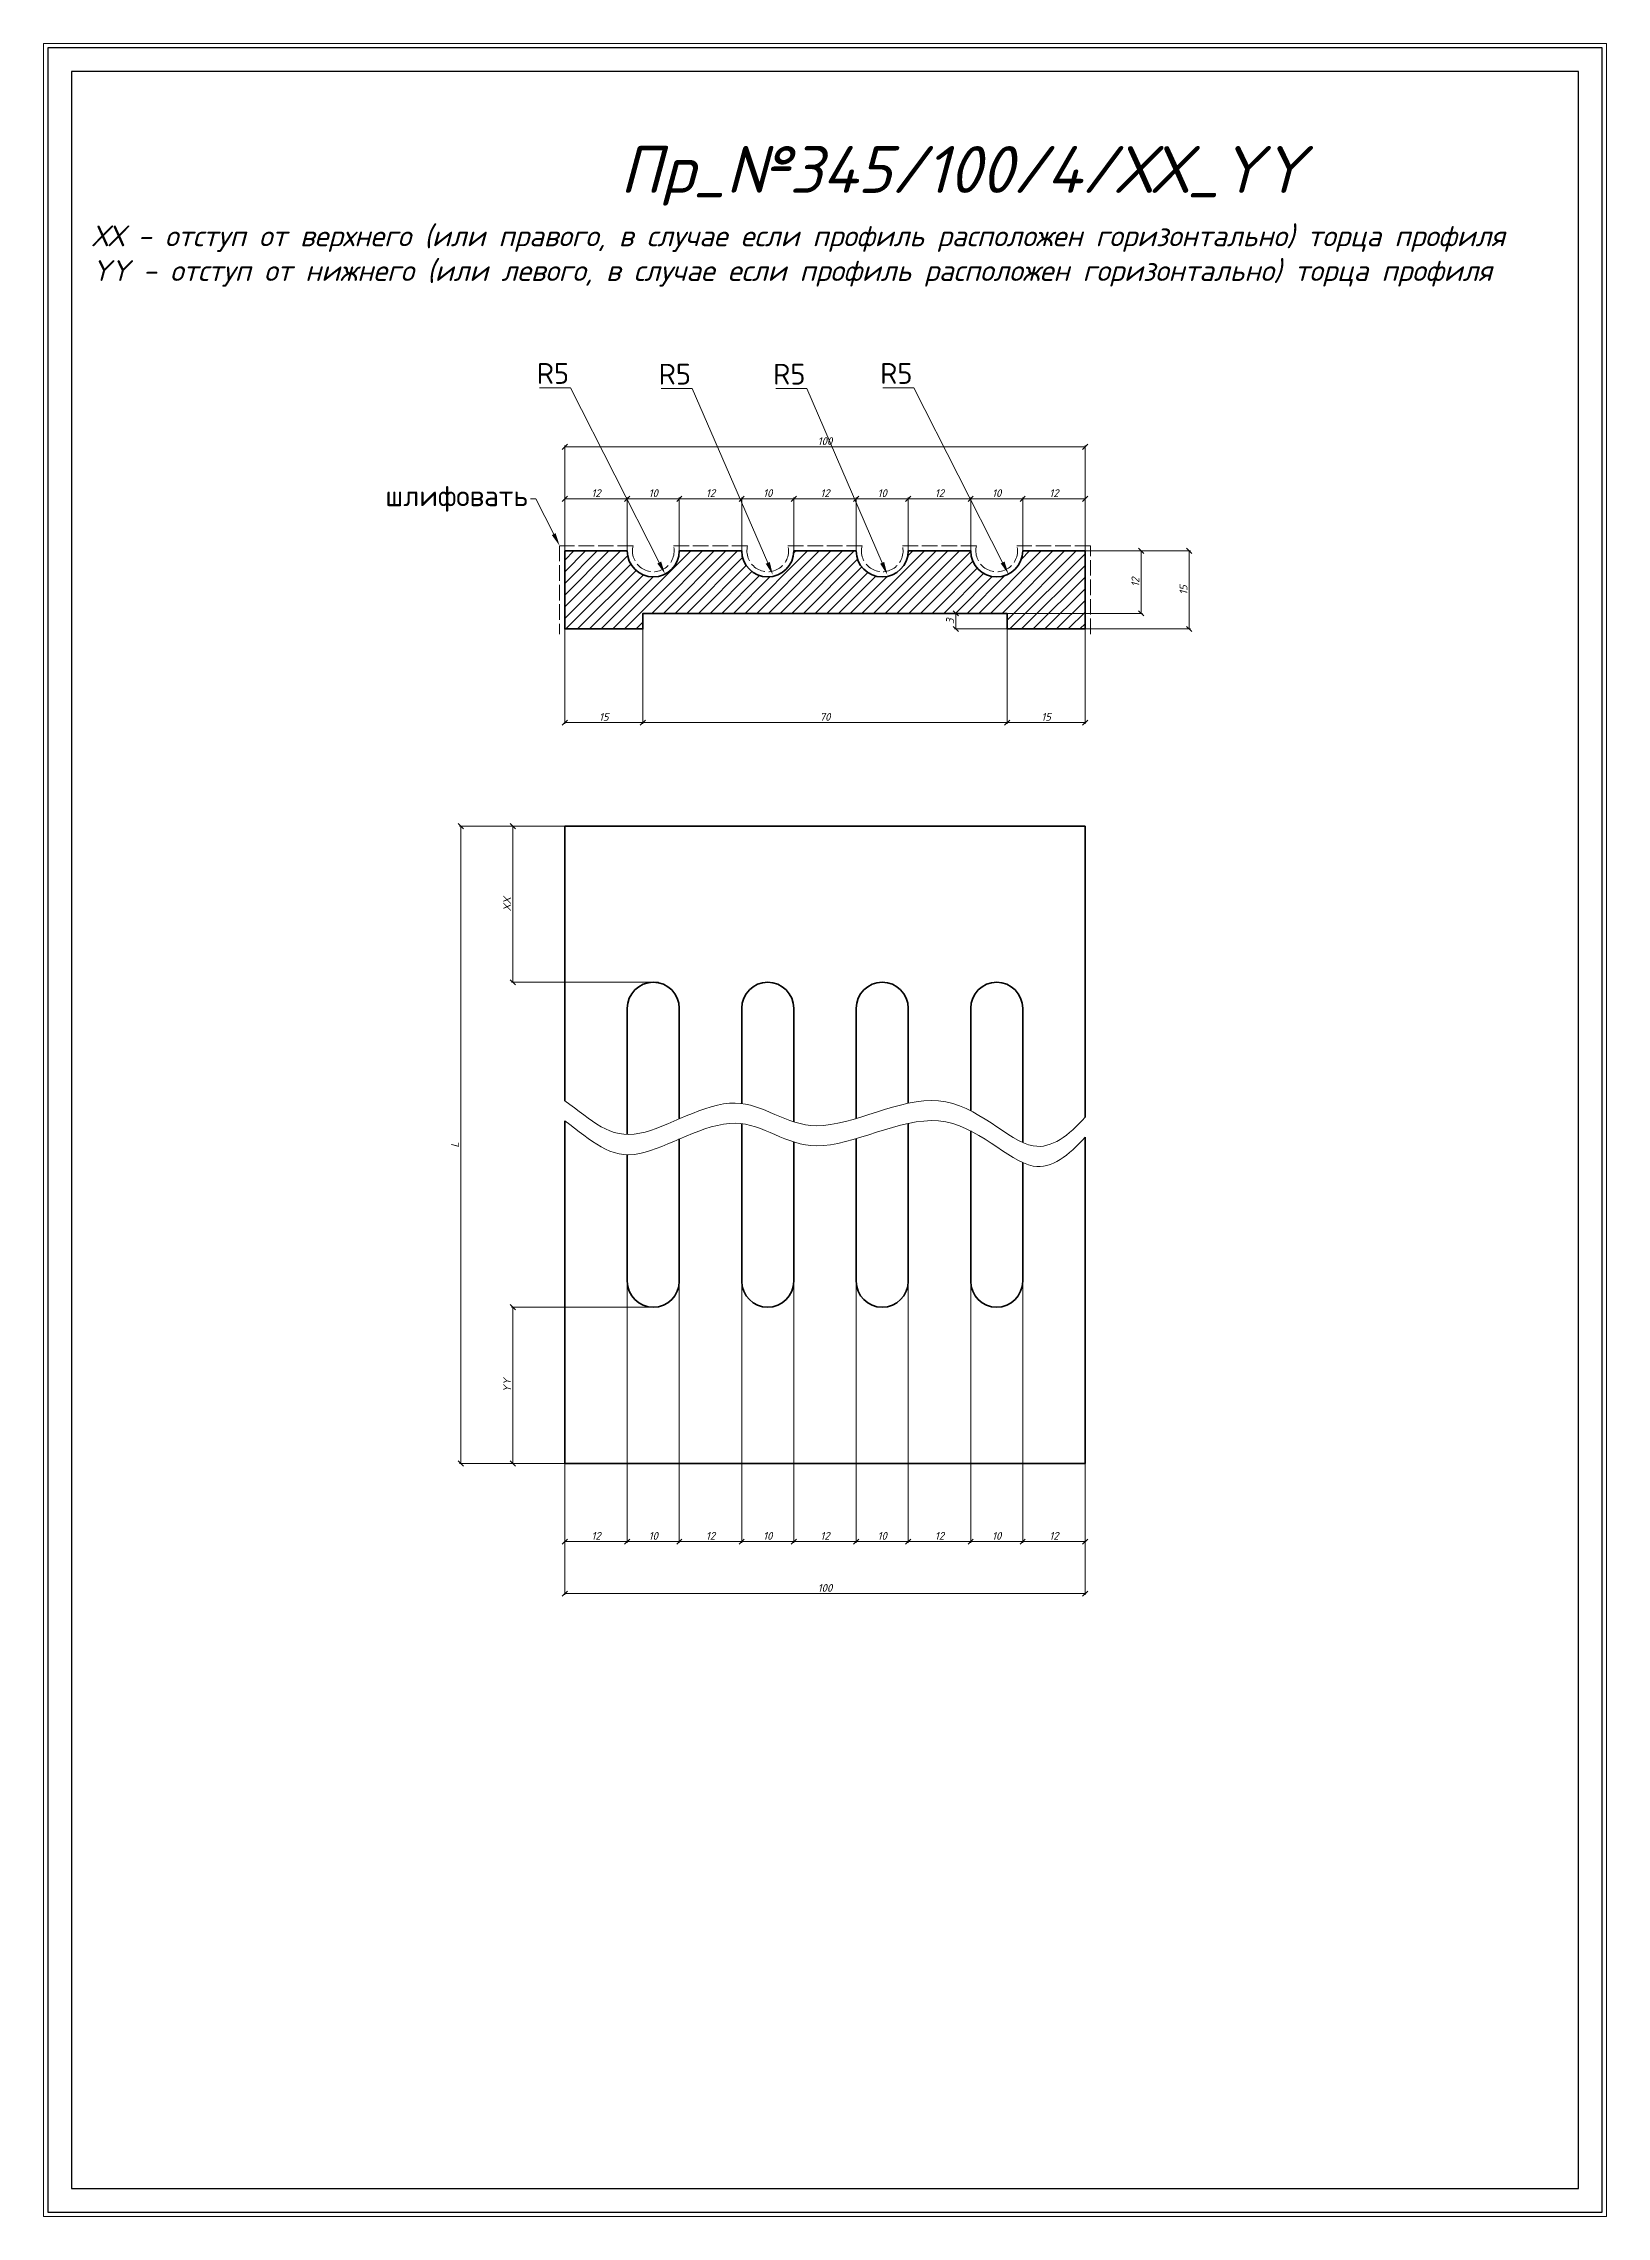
# Model space of a CAD drawing. Header units: millimetres. Extents: x 2218 to 2519, y -2217 to -1799.
import ezdxf
from ezdxf import colors
from ezdxf.entities.mleader import LeaderData, LeaderLine
from ezdxf.math import Vec2, Vec3

# ---------------------------------------------------------------- set-up
doc = ezdxf.new("R2010")
doc.units = ezdxf.units.MM
doc.linetypes.add('ACAD_ISO02W100', pattern=[15, 12, -3])
doc.layers.get('0').update_dxf_attribs({"lineweight": 13})
for name, color, linetype, lineweight in [('Пр_№345', 1, 'Continuous', 35), ('служебный слой ЛИНИИ ПУНКТИРНЫЕ', 7, 'ACAD_ISO02W100', 13), ('служебный слой НАДПИСИ', 7, 'Continuous', 13), ('служебный слой ПОЗИЦИИ', 7, 'Continuous', 13), ('служебный слой РАЗМЕРЫ', 7, 'Continuous', 9), ('служебный слой ШТАМП', 7, 'Continuous', 30), ('служебный слой ШТРИХОВКА', 7, 'Continuous', 5)]:
    doc.layers.add(name, color=color, linetype=linetype, lineweight=lineweight)
doc.styles.add('ЕСКД', font='isocpeur.ttf', dxfattribs={"oblique": 15})
doc.styles.add('ЕСКД профили размеры', font='isocpeur.ttf')
doc.styles.add('ЕСКД штамп_текст', font='isocpeur.ttf')
doc.dimstyles.new('ЕСКД', dxfattribs={"dimtxt": 3.5, "dimasz": 2.5, "dimexe": 0.25, "dimexo": 0, "dimgap": 0.35, "dimtad": 1, "dimdec": 1, "dimzin": 9, "dimtxsty": 'ЕСКД', "dimblk": 'OBLIQUE', "dimcen": 0, "dimclrd": 256, "dimclre": 256, "dimclrt": 256, "dimadec": 1, "dimazin": 0, "dimtfac": 1, "dimtdec": 1, "dimtmove": 0, "dimatfit": 3, "dimldrblk": 'DOTSMALL', "dimfxl": 1, "dimlwd": -1, "dimlwe": -1, "dimarcsym": 0})
doc.dimstyles.new('ЕСКД профили$4', dxfattribs={"dimtxt": 1.5, "dimasz": 1, "dimexe": 0.3, "dimexo": 0, "dimgap": 0.35, "dimtad": 1, "dimtoh": 1, "dimdec": 1, "dimzin": 9, "dimtxsty": 'ЕСКД профили размеры', "dimblk": 'OBLIQUE', "dimcen": 0, "dimse1": 1, "dimclrd": 256, "dimclre": 256, "dimclrt": 256, "dimadec": 1, "dimazin": 0, "dimtfac": 1, "dimtdec": 1, "dimtofl": 0, "dimtmove": 0, "dimatfit": 3, "dimldrblk": 'DOTSMALL', "dimfxl": 1, "dimlwd": -1, "dimlwe": -1, "dimarcsym": 2})

# ---------------------------------------------------------------- blocks, each defined once
blk = doc.blocks.new('_OBLIQUE')
at = {"color": 0, "linetype": 'ByBlock'}
blk.add_line((-0.5, -0.5), (0.5, 0.5), dxfattribs=at)
blk = doc.blocks.new('*D35')
at = {"layer": 'Defpoints', "color": 0, "transparency": 16777216}
for p in [(2318.39, -1911.85), (2333.39, -1911.85), (2318.39, -1929.85)]:
    blk.add_point(p, dxfattribs=at)
at = {"layer": 'служебный слой РАЗМЕРЫ', "transparency": 16777216}
for p, q in [((2318.39, -1911.85), (2318.39, -1930.1)), ((2333.39, -1911.85), (2333.39, -1930.1)), ((2333.39, -1929.85), (2318.39, -1929.85))]:
    blk.add_line(p, q, dxfattribs=at)
at = {"layer": 'служебный слой РАЗМЕРЫ', "transparency": 16777216, "rotation": 180}
blk.add_blockref('_OBLIQUE', (2318.39, -1929.85), dxfattribs=at)
at = {"layer": 'служебный слой РАЗМЕРЫ', "transparency": 16777216}
blk.add_blockref('_OBLIQUE', (2333.39, -1929.85), dxfattribs=at)
at = {"layer": 'служебный слой РАЗМЕРЫ', "transparency": 16777216, "insert": (2325.89, -1928.75), "char_height": 1.5, "attachment_point": 5, "style": 'ЕСКД'}
blk.add_mtext('15', dxfattribs=at)
blk = doc.blocks.new('_DotSmall')
at = {"color": 0, "linetype": 'ByBlock', "lineweight": -3, "const_width": 0.5}
blk.add_lwpolyline([(-0.0625, 0, 1), (0.0625, 0, 1)], format="xyb", close=True, dxfattribs=at)
blk = doc.blocks.new('*D32')
at = {"layer": 'Defpoints', "color": 0, "transparency": 16777216}
for p in [(2393.53, -1911.85), (2403.39, -1908.85), (2403.39, -1911.85)]:
    blk.add_point(p, dxfattribs=at)
at = {"layer": 'служебный слой РАЗМЕРЫ', "transparency": 16777216}
for p, q in [((2403.39, -1908.85), (2393.28, -1908.85)), ((2403.39, -1911.85), (2393.28, -1911.85)), ((2393.53, -1908.85), (2393.53, -1911.85))]:
    blk.add_line(p, q, dxfattribs=at)
for p, rotation in [((2393.53, -1908.85), 90), ((2393.53, -1911.85), 270)]:
    blk.add_blockref('_OBLIQUE', p, dxfattribs=dict(at, rotation=rotation))
at = {"layer": 'служебный слой РАЗМЕРЫ', "transparency": 16777216, "insert": (2392.43, -1910.35), "char_height": 1.5, "attachment_point": 5, "rotation": 90, "style": 'ЕСКД'}
blk.add_mtext('3', dxfattribs=at)
blk = doc.blocks.new('*D31')
at = {"layer": 'Defpoints', "color": 0, "transparency": 16777216}
for p in [(2333.13, -1892.39), (2335.39, -1896.85)]:
    blk.add_point(p, dxfattribs=at)
at = {"layer": 'служебный слой РАЗМЕРЫ', "transparency": 16777216}
for p, q in [((2313.5, -1865.49), (2319.45, -1865.49)), ((2319.45, -1865.49), (2336.53, -1899.08))]:
    blk.add_line(p, q, dxfattribs=at)
blk.add_solid([(2336.9, -1898.89), (2336.16, -1899.26), (2337.66, -1901.3)], dxfattribs=at)
at = {"layer": 'служебный слой РАЗМЕРЫ', "transparency": 16777216, "insert": (2316.1, -1862.74), "char_height": 4, "attachment_point": 5, "style": 'ЕСКД профили размеры'}
blk.add_mtext('R5', dxfattribs=at)
blk = doc.blocks.new('*D30')
at = {"layer": 'Defpoints', "color": 0, "transparency": 16777216}
for p in [(2399.13, -1892.39), (2401.39, -1896.85)]:
    blk.add_point(p, dxfattribs=at)
at = {"layer": 'служебный слой РАЗМЕРЫ', "transparency": 16777216}
for p, q in [((2379.5, -1865.49), (2385.45, -1865.49)), ((2385.45, -1865.49), (2402.53, -1899.08))]:
    blk.add_line(p, q, dxfattribs=at)
blk.add_solid([(2402.9, -1898.89), (2402.16, -1899.26), (2403.66, -1901.3)], dxfattribs=at)
at = {"layer": 'служебный слой РАЗМЕРЫ', "transparency": 16777216, "insert": (2382.1, -1862.74), "char_height": 4, "attachment_point": 5, "style": 'ЕСКД профили размеры'}
blk.add_mtext('R5', dxfattribs=at)
blk = doc.blocks.new('*D29')
at = {"layer": 'Defpoints', "color": 0, "transparency": 16777216}
for p in [(2354.41, -1892.26), (2356.39, -1896.85)]:
    blk.add_point(p, dxfattribs=at)
at = {"layer": 'служебный слой РАЗМЕРЫ', "transparency": 16777216}
for p, q in [((2336.93, -1865.63), (2342.88, -1865.63)), ((2342.88, -1865.63), (2357.39, -1899.14))]:
    blk.add_line(p, q, dxfattribs=at)
blk.add_solid([(2357.77, -1898.98), (2357, -1899.31), (2358.38, -1901.44)], dxfattribs=at)
at = {"layer": 'служебный слой РАЗМЕРЫ', "transparency": 16777216, "insert": (2339.53, -1862.88), "char_height": 4, "attachment_point": 5, "style": 'ЕСКД профили размеры'}
blk.add_mtext('R5', dxfattribs=at)
blk = doc.blocks.new('*D28')
at = {"layer": 'Defpoints', "color": 0, "transparency": 16777216}
for p in [(2376.41, -1892.26), (2378.39, -1896.85)]:
    blk.add_point(p, dxfattribs=at)
at = {"layer": 'служебный слой РАЗМЕРЫ', "transparency": 16777216}
for p, q in [((2358.93, -1865.63), (2364.88, -1865.63)), ((2364.88, -1865.63), (2379.39, -1899.14))]:
    blk.add_line(p, q, dxfattribs=at)
blk.add_solid([(2379.77, -1898.98), (2379, -1899.31), (2380.38, -1901.44)], dxfattribs=at)
at = {"layer": 'служебный слой РАЗМЕРЫ', "transparency": 16777216, "insert": (2361.53, -1862.88), "char_height": 4, "attachment_point": 5, "style": 'ЕСКД профили размеры'}
blk.add_mtext('R5', dxfattribs=at)
blk = doc.blocks.new('*D27')
at = {"layer": 'Defpoints', "color": 0, "transparency": 16777216}
for p in [(2352.39, -1886.85), (2340.39, -1896.85), (2352.39, -1896.85)]:
    blk.add_point(p, dxfattribs=at)
at = {"layer": 'служебный слой РАЗМЕРЫ', "transparency": 16777216}
for p, q in [((2340.39, -1896.85), (2340.39, -1886.6)), ((2340.39, -1886.85), (2352.39, -1886.85)), ((2352.39, -1896.85), (2352.39, -1886.6))]:
    blk.add_line(p, q, dxfattribs=at)
at = {"layer": 'служебный слой РАЗМЕРЫ', "transparency": 16777216, "rotation": 180}
blk.add_blockref('_OBLIQUE', (2340.39, -1886.85), dxfattribs=at)
at = {"layer": 'служебный слой РАЗМЕРЫ', "transparency": 16777216}
blk.add_blockref('_OBLIQUE', (2352.39, -1886.85), dxfattribs=at)
at = {"layer": 'служебный слой РАЗМЕРЫ', "transparency": 16777216, "insert": (2346.39, -1885.75), "char_height": 1.5, "attachment_point": 5, "style": 'ЕСКД'}
blk.add_mtext('12', dxfattribs=at)
blk = doc.blocks.new('*D26')
at = {"layer": 'Defpoints', "color": 0, "transparency": 16777216}
for p in [(2330.39, -1886.85), (2330.39, -1896.85), (2340.39, -1896.85)]:
    blk.add_point(p, dxfattribs=at)
at = {"layer": 'служебный слой РАЗМЕРЫ', "transparency": 16777216}
for p, q in [((2330.39, -1896.85), (2330.39, -1886.6)), ((2340.39, -1886.85), (2330.39, -1886.85)), ((2340.39, -1896.85), (2340.39, -1886.6))]:
    blk.add_line(p, q, dxfattribs=at)
at = {"layer": 'служебный слой РАЗМЕРЫ', "transparency": 16777216, "rotation": 180}
blk.add_blockref('_OBLIQUE', (2330.39, -1886.85), dxfattribs=at)
at = {"layer": 'служебный слой РАЗМЕРЫ', "transparency": 16777216}
blk.add_blockref('_OBLIQUE', (2340.39, -1886.85), dxfattribs=at)
at = {"layer": 'служебный слой РАЗМЕРЫ', "transparency": 16777216, "insert": (2335.39, -1885.75), "char_height": 1.5, "attachment_point": 5, "style": 'ЕСКД'}
blk.add_mtext('10', dxfattribs=at)
blk = doc.blocks.new('*D25')
at = {"layer": 'Defpoints', "color": 0, "transparency": 16777216}
for p in [(2396.39, -1886.85), (2396.39, -1896.85), (2406.39, -1896.85)]:
    blk.add_point(p, dxfattribs=at)
at = {"layer": 'служебный слой РАЗМЕРЫ', "transparency": 16777216}
for p, q in [((2396.39, -1896.85), (2396.39, -1886.6)), ((2406.39, -1886.85), (2396.39, -1886.85)), ((2406.39, -1896.85), (2406.39, -1886.6))]:
    blk.add_line(p, q, dxfattribs=at)
at = {"layer": 'служебный слой РАЗМЕРЫ', "transparency": 16777216, "rotation": 180}
blk.add_blockref('_OBLIQUE', (2396.39, -1886.85), dxfattribs=at)
at = {"layer": 'служебный слой РАЗМЕРЫ', "transparency": 16777216}
blk.add_blockref('_OBLIQUE', (2406.39, -1886.85), dxfattribs=at)
at = {"layer": 'служебный слой РАЗМЕРЫ', "transparency": 16777216, "insert": (2401.39, -1885.75), "char_height": 1.5, "attachment_point": 5, "style": 'ЕСКД'}
blk.add_mtext('10', dxfattribs=at)
blk = doc.blocks.new('*D24')
at = {"layer": 'Defpoints', "color": 0, "transparency": 16777216}
for p in [(2374.39, -1886.85), (2374.39, -1896.85), (2384.39, -1896.85)]:
    blk.add_point(p, dxfattribs=at)
at = {"layer": 'служебный слой РАЗМЕРЫ', "transparency": 16777216}
for p, q in [((2374.39, -1896.85), (2374.39, -1886.6)), ((2384.39, -1886.85), (2374.39, -1886.85)), ((2384.39, -1896.85), (2384.39, -1886.6))]:
    blk.add_line(p, q, dxfattribs=at)
at = {"layer": 'служебный слой РАЗМЕРЫ', "transparency": 16777216, "rotation": 180}
blk.add_blockref('_OBLIQUE', (2374.39, -1886.85), dxfattribs=at)
at = {"layer": 'служебный слой РАЗМЕРЫ', "transparency": 16777216}
blk.add_blockref('_OBLIQUE', (2384.39, -1886.85), dxfattribs=at)
at = {"layer": 'служебный слой РАЗМЕРЫ', "transparency": 16777216, "insert": (2379.39, -1885.75), "char_height": 1.5, "attachment_point": 5, "style": 'ЕСКД'}
blk.add_mtext('10', dxfattribs=at)
blk = doc.blocks.new('*D19')
at = {"layer": 'Defpoints', "color": 0, "transparency": 16777216}
for p in [(2318.39, -1886.85), (2318.39, -1896.85), (2330.39, -1896.85)]:
    blk.add_point(p, dxfattribs=at)
at = {"layer": 'служебный слой РАЗМЕРЫ', "transparency": 16777216}
for p, q in [((2318.39, -1896.85), (2318.39, -1886.6)), ((2330.39, -1886.85), (2318.39, -1886.85)), ((2330.39, -1896.85), (2330.39, -1886.6))]:
    blk.add_line(p, q, dxfattribs=at)
at = {"layer": 'служебный слой РАЗМЕРЫ', "transparency": 16777216, "rotation": 180}
blk.add_blockref('_OBLIQUE', (2318.39, -1886.85), dxfattribs=at)
at = {"layer": 'служебный слой РАЗМЕРЫ', "transparency": 16777216}
blk.add_blockref('_OBLIQUE', (2330.39, -1886.85), dxfattribs=at)
at = {"layer": 'служебный слой РАЗМЕРЫ', "transparency": 16777216, "insert": (2324.39, -1885.75), "char_height": 1.5, "attachment_point": 5, "style": 'ЕСКД'}
blk.add_mtext('12', dxfattribs=at)
blk = doc.blocks.new('*D18')
at = {"layer": 'Defpoints', "color": 0, "transparency": 16777216}
for p in [(2318.39, -1876.85), (2318.39, -1896.85), (2418.39, -1896.85)]:
    blk.add_point(p, dxfattribs=at)
at = {"layer": 'служебный слой РАЗМЕРЫ', "transparency": 16777216}
for p, q in [((2318.39, -1896.85), (2318.39, -1876.6)), ((2418.39, -1876.85), (2318.39, -1876.85)), ((2418.39, -1896.85), (2418.39, -1876.6))]:
    blk.add_line(p, q, dxfattribs=at)
at = {"layer": 'служебный слой РАЗМЕРЫ', "transparency": 16777216, "rotation": 180}
blk.add_blockref('_OBLIQUE', (2318.39, -1876.85), dxfattribs=at)
at = {"layer": 'служебный слой РАЗМЕРЫ', "transparency": 16777216}
blk.add_blockref('_OBLIQUE', (2418.39, -1876.85), dxfattribs=at)
at = {"layer": 'служебный слой РАЗМЕРЫ', "transparency": 16777216, "insert": (2368.39, -1875.75), "char_height": 1.5, "attachment_point": 5, "style": 'ЕСКД'}
blk.add_mtext('100', dxfattribs=at)
blk = doc.blocks.new('*D8')
at = {"layer": 'Defpoints', "color": 0, "transparency": 16777216}
for p in [(2318.39, -1949.75), (2298.39, -2072.25), (2318.39, -2072.25)]:
    blk.add_point(p, dxfattribs=at)
at = {"layer": 'служебный слой РАЗМЕРЫ', "transparency": 16777216}
for p, q in [((2318.39, -1949.75), (2298.14, -1949.75)), ((2298.39, -1949.75), (2298.39, -2072.25)), ((2318.39, -2072.25), (2298.14, -2072.25))]:
    blk.add_line(p, q, dxfattribs=at)
for p, rotation in [((2298.39, -1949.75), 90), ((2298.39, -2072.25), 270)]:
    blk.add_blockref('_OBLIQUE', p, dxfattribs=dict(at, rotation=rotation))
at = {"layer": 'служебный слой РАЗМЕРЫ', "transparency": 16777216, "insert": (2297.29, -2011), "char_height": 1.5, "attachment_point": 5, "rotation": 90, "style": 'ЕСКД'}
blk.add_mtext('L', dxfattribs=at)
blk = doc.blocks.new('*D3')
at = {"layer": 'Defpoints', "color": 0, "transparency": 16777216}
for p in [(2330.39, -2037.2), (2318.39, -2072.25), (2330.39, -2087.25)]:
    blk.add_point(p, dxfattribs=at)
at = {"layer": 'служебный слой РАЗМЕРЫ', "transparency": 16777216}
for p, q in [((2330.39, -2037.2), (2330.39, -2087.5)), ((2318.39, -2072.25), (2318.39, -2087.5)), ((2318.39, -2087.25), (2330.39, -2087.25))]:
    blk.add_line(p, q, dxfattribs=at)
at = {"layer": 'служебный слой РАЗМЕРЫ', "transparency": 16777216, "rotation": 180}
blk.add_blockref('_OBLIQUE', (2318.39, -2087.25), dxfattribs=at)
at = {"layer": 'служебный слой РАЗМЕРЫ', "transparency": 16777216}
blk.add_blockref('_OBLIQUE', (2330.39, -2087.25), dxfattribs=at)
at = {"layer": 'служебный слой РАЗМЕРЫ', "transparency": 16777216, "insert": (2324.39, -2086.15), "char_height": 1.5, "attachment_point": 5, "style": 'ЕСКД'}
blk.add_mtext('12', dxfattribs=at)

msp = doc.modelspace()

# ---------------------------------------------------------------- hatches: boundary and pattern name
at = {"layer": 'служебный слой ШТРИХОВКА'}
h = msp.add_hatch(dxfattribs=at)
h.set_pattern_fill('ANSI31', color=256, scale=0.5, style=0)
h.set_pattern_definition([(45, (-429.0478, 2735.73), (-1.122532, 1.122532), [])])
edge = h.paths.add_edge_path()
edge.add_line((2418.39, -1896.85), (2406.39, -1896.85))
edge.add_arc((2401.39, -1896.85), 5, -180, 0, ccw=False)
edge.add_line((2396.39, -1896.85), (2384.39, -1896.85))
edge.add_arc((2379.39, -1896.85), 5, 180, 360, ccw=False)
edge.add_line((2374.39, -1896.85), (2362.39, -1896.85))
edge.add_arc((2357.39, -1896.85), 5, -180, 0, ccw=False)
edge.add_line((2352.39, -1896.85), (2340.39, -1896.85))
edge.add_arc((2335.39, -1896.85), 5, -180, 0, ccw=False)
edge.add_line((2330.39, -1896.85), (2318.39, -1896.85))
edge.add_line((2318.39, -1896.85), (2318.39, -1911.85))
edge.add_line((2318.39, -1911.85), (2333.39, -1911.85))
edge.add_line((2333.39, -1911.85), (2333.39, -1908.85))
edge.add_line((2333.39, -1908.85), (2403.39, -1908.85))
edge.add_line((2403.39, -1908.85), (2403.39, -1911.85))
edge.add_line((2403.39, -1911.85), (2411.39, -1911.85))
edge.add_line((2411.39, -1911.85), (2418.39, -1911.85))
edge.add_line((2418.39, -1911.85), (2418.39, -1896.85))

# ---------------------------------------------------------------- linework, layer by layer
at = {"layer": 'Пр_№345'}
msp.add_lwpolyline([(2403.39, -1908.85), (2403.39, -1911.85), (2403.39, -1911.85), (2403.39, -1911.85), (2418.39, -1911.85), (2418.39, -1896.85), (2406.39, -1896.85, -1), (2396.39, -1896.85), (2384.39, -1896.85, -1), (2374.39, -1896.85), (2362.39, -1896.85, -1), (2352.39, -1896.85), (2340.39, -1896.85, -1), (2330.39, -1896.85), (2318.39, -1896.85), (2318.39, -1911.85), (2333.39, -1911.85), (2333.39, -1908.85), (2403.39, -1908.85)], format="xyb", close=True, dxfattribs=at)
for points in [[(2318.39, -2002.52), (2318.39, -1949.75), (2418.39, -1949.75), (2418.39, -2005.67)], [(2318.39, -2006.39), (2318.39, -2072.25), (2418.39, -2072.25), (2418.39, -2009.54)]]:
    msp.add_lwpolyline(points, dxfattribs=at)
for points in [[(2340.39, -2005.99), (2340.39, -1984.75, 1), (2330.39, -1984.75), (2330.39, -2009.01)], [(2362.39, -2006.57), (2362.39, -1984.75, 1), (2352.39, -1984.75), (2352.39, -2003.05)], [(2384.39, -2003), (2384.39, -1984.75, 1), (2374.39, -1984.75), (2374.39, -2005.92)], [(2406.39, -2010.54), (2406.39, -1984.75, 1), (2396.39, -1984.75), (2396.39, -2004.45)], [(2362.39, -2010.44), (2362.39, -2037.2, -1), (2352.39, -2037.2), (2352.39, -2006.93)], [(2384.39, -2006.87), (2384.39, -2037.2, -1), (2374.39, -2037.2), (2374.39, -2009.8)], [(2406.39, -2014.41), (2406.39, -2037.2, -1), (2396.39, -2037.2), (2396.39, -2008.32)], [(2340.39, -2009.87), (2340.39, -2037.2, -1), (2330.39, -2037.2), (2330.39, -2012.88)]]:
    msp.add_lwpolyline(points, format="xyb", dxfattribs=at)
at = {"layer": 'служебный слой ЛИНИИ ПУНКТИРНЫЕ', "ltscale": 0.25}
msp.add_lwpolyline([(2419.39, -1912.85), (2419.39, -1895.85), (2405.27, -1895.85, -1.290994), (2397.52, -1895.85), (2383.27, -1895.85, -1.290994), (2375.52, -1895.85), (2361.27, -1895.85, -1.290994), (2353.52, -1895.85), (2339.27, -1895.85, -1.290994), (2331.52, -1895.85), (2317.39, -1895.85), (2317.39, -1912.85)], format="xyb", dxfattribs=at)
at = {"layer": 'служебный слой ШТАМП', "color": 6, "lineweight": 5, "ltscale": 100}
msp.add_lwpolyline([(2518.6, -1799.32), (2218.19, -1799.32), (2218.19, -2216.96), (2518.6, -2216.96)], close=True, dxfattribs=at)
at = {"layer": 'служебный слой ШТАМП', "color": 0, "ltscale": 100}
for points in [[(2517.74, -1800.19), (2219.05, -1800.19), (2219.05, -2216.1), (2517.74, -2216.1)], [(2513.21, -1804.72), (2223.58, -1804.72), (2223.58, -2211.56), (2513.21, -2211.56)]]:
    msp.add_lwpolyline(points, close=True, dxfattribs=at)
at = {"layer": 'служебный слой ШТРИХОВКА'}
for points in [[(2318.39, -2002.52), (2323.66, -2006.25), (2329.7, -2013.25), (2351.9, -1998.43), (2365.76, -2012.15), (2392.18, -1996.21), (2407.66, -2015.53), (2415.21, -2009.13), (2418.39, -2005.67)], [(2318.39, -2006.39), (2323.66, -2010.13), (2329.7, -2017.13), (2351.9, -2002.31), (2365.76, -2016.03), (2392.18, -2000.09), (2407.66, -2019.41), (2415.21, -2013), (2418.39, -2009.54)]]:
    msp.add_open_spline(points, degree=3, knots=[0, 0, 0, 0, 16.914398, 31.673167, 45.232529, 60.868694, 76.888333, 88.564807, 88.564807, 88.564807, 88.564807], dxfattribs=at)

# ---------------------------------------------------------------- texts
at = {"layer": 'служебный слой НАДПИСИ', "style": 'ЕСКД', "oblique": 15}
msp.add_text('Пр_№345/100/4/ХХ_YY', height=9, dxfattribs=at).set_placement((2328.99, -1828.04))
at = {"layer": 'служебный слой НАДПИСИ', "insert": (2227.5, -1834.3), "char_height": 4, "attachment_point": 1, "style": 'ЕСКД'}
msp.add_mtext_dynamic_manual_height_columns('ХХ - отступ от верхнего (или правого, в случае если профиль расположен горизонтально) торца профиля\\PYY - отступ от нижнего (или левого, в случае если профиль расположен горизонтально) торца профиля', width=307.678, gutter_width=15, heights=[0], dxfattribs=at)

# ---------------------------------------------------------------- dimensions: what is measured, and where the dimension line sits
at = {"layer": 'служебный слой РАЗМЕРЫ'}
for center, mpoint, picture, middle in [((2335.39, -1896.85), (2333.13, -1892.39), '*D31', (2316.1, -1865.49)), ((2356.39, -1896.85), (2354.41, -1892.26), '*D29', (2339.53, -1865.63)), ((2378.39, -1896.85), (2376.41, -1892.26), '*D28', (2361.53, -1865.63)), ((2401.39, -1896.85), (2399.13, -1892.39), '*D30', (2382.1, -1865.49))]:
    dim = msp.add_radius_dim(center=center, mpoint=mpoint, dimstyle='ЕСКД профили$4', override={"dimtxt": 4, "dimasz": 2.5, "dimgap": 0.75, "dimsah": 1}, dxfattribs=at)
    dim.commit()
    dim.dimension.update_dxf_attribs({"geometry": picture, "text_midpoint": middle, "dimtype": 132})
for base, p1, p2, angle, picture, middle in [((2318.39, -1876.85), (2418.39, -1896.85), (2318.39, -1896.85), 180, '*D18', (2368.39, -1875.75)), ((2330.39, -1886.85), (2340.39, -1896.85), (2330.39, -1896.85), 180, '*D26', (2335.39, -1885.75)), ((2352.39, -1886.85), (2340.39, -1896.85), (2352.39, -1896.85), 180, '*D27', (2346.39, -1885.75)), ((2374.39, -1886.85), (2384.39, -1896.85), (2374.39, -1896.85), 180, '*D24', (2379.39, -1885.75)), ((2396.39, -1886.85), (2406.39, -1896.85), (2396.39, -1896.85), 180, '*D25', (2401.39, -1885.75)), ((2393.53, -1911.85), (2403.39, -1908.85), (2403.39, -1911.85), 90, '*D32', (2392.43, -1910.35)), ((2318.39, -1929.85), (2333.39, -1911.85), (2318.39, -1911.85), 180, '*D35', (2325.89, -1928.75))]:
    dim = msp.add_linear_dim(base=base, p1=p1, p2=p2, angle=angle, dimstyle='ЕСКД', override={"dimtxt": 1.5, "dimasz": 1}, dxfattribs=at)
    dim.commit()
    dim.dimension.update_dxf_attribs({"geometry": picture, "text_midpoint": middle})
dim = msp.add_linear_dim(base=(2318.39, -1886.85), p1=(2330.39, -1896.85), p2=(2318.39, -1896.85), dimstyle='ЕСКД', override={"dimtxt": 1.5, "dimasz": 1}, dxfattribs=at)
dim.commit()
dim.dimension.update_dxf_attribs({"geometry": '*D19', "text_midpoint": (2324.39, -1885.75)})
for base, p1, p2 in [((2362.39, -1886.85), (2352.39, -1896.85), (2362.39, -1896.85)), ((2374.39, -1886.85), (2362.39, -1896.85), (2374.39, -1896.85)), ((2396.39, -1886.85), (2384.39, -1896.85), (2396.39, -1896.85)), ((2418.39, -1886.85), (2406.39, -1896.85), (2418.39, -1896.85)), ((2403.39, -1929.85), (2333.39, -1911.85), (2403.39, -1911.85)), ((2418.39, -1929.85), (2403.39, -1911.85), (2418.39, -1911.85)), ((2340.39, -2087.25), (2330.39, -2037.2), (2340.39, -2037.2)), ((2352.39, -2087.25), (2340.39, -2037.2), (2352.39, -2037.2)), ((2362.39, -2087.25), (2352.39, -2037.2), (2362.39, -2037.2)), ((2374.39, -2087.25), (2362.39, -2037.2), (2374.39, -2037.2)), ((2384.39, -2087.25), (2374.39, -2037.2), (2384.39, -2037.2)), ((2396.39, -2087.25), (2384.39, -2037.2), (2396.39, -2037.2)), ((2406.39, -2087.25), (2396.39, -2037.2), (2406.39, -2037.2)), ((2418.39, -2087.25), (2406.39, -2037.2), (2418.39, -2072.25)), ((2418.39, -2097.25), (2318.39, -2072.25), (2418.39, -2072.25))]:
    msp.add_linear_dim(base=base, p1=p1, p2=p2, dimstyle='ЕСКД', override={"dimtxt": 1.5, "dimasz": 1}, dxfattribs=at).render()
for base, p1 in [((2429.14, -1896.85), (2397.89, -1908.85)), ((2438.39, -1896.85), (2418.39, -1911.85))]:
    msp.add_linear_dim(base=base, p1=p1, p2=(2418.39, -1896.85), angle=90, dimstyle='ЕСКД', override={"dimtxt": 1.5, "dimasz": 1}, dxfattribs=at).render()
dim = msp.add_linear_dim(base=(2298.39, -2072.25), p1=(2318.39, -1949.75), p2=(2318.39, -2072.25), angle=90, text='L', dimstyle='ЕСКД', override={"dimtxt": 1.5, "dimasz": 1}, dxfattribs=at)
dim.commit()
dim.dimension.update_dxf_attribs({"geometry": '*D8', "text_midpoint": (2297.29, -2011)})
for base, p1, p2, text in [((2308.39, -1949.75), (2336.39, -1979.75), (2318.39, -1949.75), 'XX'), ((2308.39, -2042.2), (2318.39, -2072.25), (2335.39, -2042.2), 'YY')]:
    msp.add_linear_dim(base=base, p1=p1, p2=p2, angle=90, text=text, dimstyle='ЕСКД', override={"dimtxt": 1.5, "dimasz": 1}, dxfattribs=at).render()
dim = msp.add_linear_dim(base=(2330.39, -2087.25), p1=(2318.39, -2072.25), p2=(2330.39, -2037.2), dimstyle='ЕСКД', override={"dimtxt": 1.5, "dimasz": 1}, dxfattribs=at)
dim.commit()
dim.dimension.update_dxf_attribs({"geometry": '*D3', "text_midpoint": (2324.39, -2087.25), "dimtype": 128})

# ---------------------------------------------------------------- leaders
at = {"layer": 'служебный слой ПОЗИЦИИ'}
ml = msp.add_multileader_mtext('Standard', dxfattribs=at)
ml.set_content('\\A1;шлифовать', color=256, style='ЕСКД штамп_текст')
ml.set_leader_properties(color=256, linetype='ByLayer', lineweight=-1)
ml.build(insert=Vec2(0, 0))
ml.multileader.update_dxf_attribs({"dogleg_length": 1, "arrow_head_size": 2.5})
ctx = ml.context
ctx.base_point, ctx.arrow_head_size, ctx.landing_gap_size, ctx.plane_origin = Vec3(2283.62, -1886.85), 2.5, 0.5, Vec3(2340.83, -1874.16)
ctx.text_align_type = 2
notes = []
notes.append((ctx, [(0, (1, 1, 0), (2312.82, -1886.85), (-1, 0), 1, [(0, [(2317.39, -1895.85)], 0, [])])]))
ctx.mtext.insert, ctx.mtext.alignment, ctx.mtext.flow_direction = Vec3(2311.32, -1884.25), 3, 5
for ctx, leaders in notes:
    for number, flags, end, landing, length, lines in leaders:
        leader = LeaderData()
        leader.index, (leader.has_last_leader_line, leader.has_dogleg_vector, leader.attachment_direction) = number, flags
        leader.last_leader_point, leader.dogleg_vector, leader.dogleg_length = Vec3(end), Vec3(landing), length
        for number, points, colour, breaks in lines:
            line = LeaderLine()
            line.index, line.vertices, line.color, line.breaks = number, Vec3.list(points), colors.encode_raw_color(colour), breaks
            leader.lines.append(line)
        ctx.leaders.append(leader)

doc.saveas('drawing.dxf')
